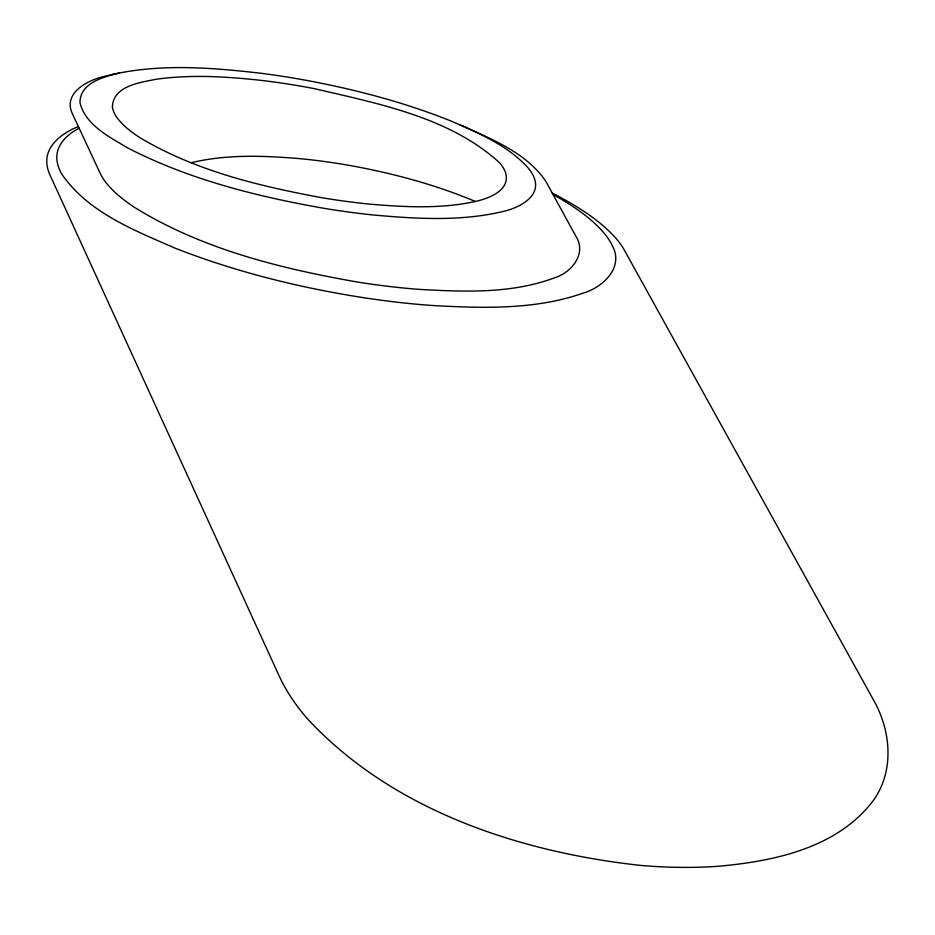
<?xml version="1.0" encoding="UTF-8"?>
<svg xmlns="http://www.w3.org/2000/svg" width="935" height="935" viewBox="0 0 935 935"><rect width="100%" height="100%" fill="white"/><g stroke="black" fill="none" stroke-linecap="round" stroke-linejoin="round"><path stroke-width="1.4" d="M79.124 128.2C67.939 133.974 56.638 144.037 56.801 157.641A113.147 50.759 16.4 0 0 61.57 173.781C87.808 212.374 134.137 230.22 175.277 248.243C236.578 272.214 300.86 288.05 365.854 298.043A454.702 181.402 17.7 0 0 431.035 305.406C481.887 308.234 534.832 310.151 583.569 292.994C602.643 287.384 623.809 267.69 612.694 246.454A104.252 44.471 20.8 0 0 604.688 233.844C590.628 217.095 571.869 205.174 553.029 194.48M78.365 126.552C62.914 132.688 44.868 145.276 46.902 164.128A118.803 53.564 16.4 0 0 50.081 175.207L279.331 676.297A208.236 124.121 23.2 0 0 307.37 718.711C392.162 810.213 518.983 852.019 640.148 865.366A419.616 231.564 23.2 0 0 719.389 866.172C774.905 861.158 837.328 847.741 872.998 800.944C894.994 770.896 890.938 729.51 872.776 698.679L624.288 250.007A109.196 46.692 20.9 0 0 617.006 239.535C599.382 219.211 575.726 205.384 552.199 192.961M191.079 162.76C226.48 154.193 263.46 155.619 299.481 158.623A377.576 184.639 20.1 0 1 354.166 166.266C395.563 174.027 436.528 185.095 475.389 201.481M119.364 73C103.867 76.81 79.674 82.864 79.989 102.815C85.786 125.337 109.231 136.802 127.651 147.894C188.59 179.333 255.898 196.292 323.089 208.166A391.765 149.951 17.5 0 0 374.771 215.132C416.952 218.872 460.242 221.455 501.85 211.766C517.335 208.587 542.148 197.203 534.037 177.405A77.161 31.638 20 0 0 527.515 167.19C506.747 144.867 477.855 132.571 450.343 120.755C403.978 102.219 355.44 89.526 306.411 80.363A475.401 226.165 19.5 0 0 260.129 73.164C209.241 67.355 156.683 63.218 106.473 75.91C89.363 79.136 62.154 92.413 72.462 113.918L100.209 173.361A98.023 43.828 16.8 0 0 103.61 179.321C111.499 190.752 122.684 199.389 134.067 207.102C201.317 248.885 279.775 268.403 357.006 281.973A396.475 159.768 17.8 0 0 419.254 289.382C464.485 291.884 511.807 293.929 554.911 277.672C571.834 272.471 587.122 253.21 575.75 236.052L545.83 181.32C525.832 151.914 490.337 138.696 459.237 124.472M112.212 74.555L115.905 73.783M463.561 126.342L467.535 128.025M112.422 106.999C112.925 85.704 140.706 82.385 156.881 79.148C191.067 74.449 225.791 76.53 259.965 80.246A402.693 187.619 19.3 0 1 314.3 88.626C378.102 103.61 450.226 117.261 499.886 163.099A67.075 27.582 19.7 0 1 505.742 173.256C510.241 190.576 488.771 198.395 475.623 201.434C441.624 208.891 406.433 207.196 372.001 204.344A342.058 132.232 17.5 0 1 321.663 197.682C258.855 186.053 194.948 170.684 139.666 137.515C131.262 131.952 122.953 125.804 116.98 117.576A71.668 30.446 16.7 0 1 112.41 106.999"/></g></svg>
